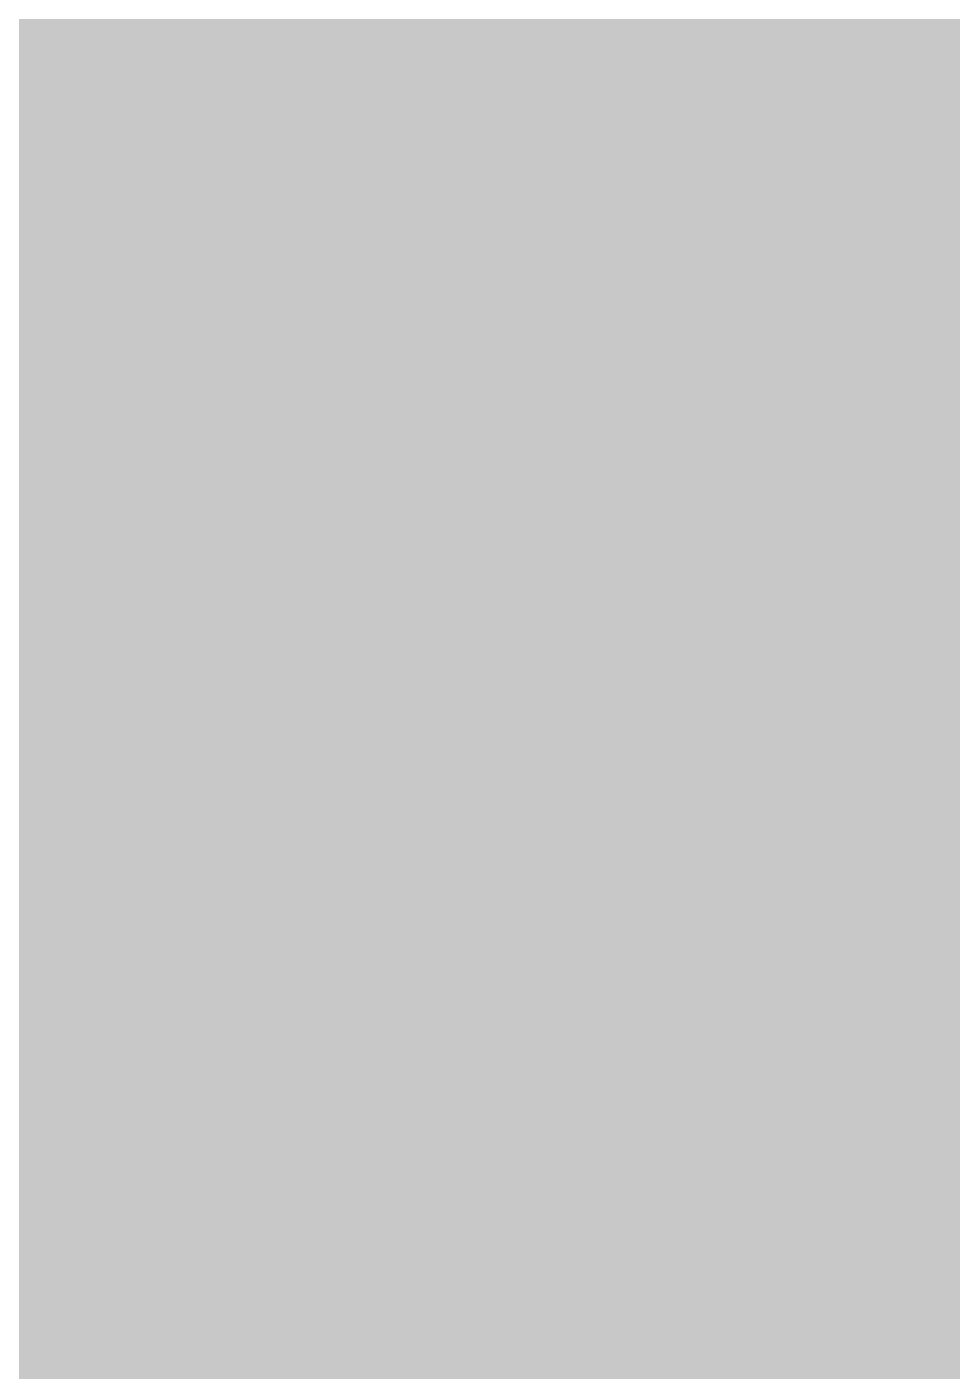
# Model space of a CAD drawing. Header units: millimetres. Extents: x -0.19 to 3.91, y -0.06 to 2.26.
# Drawn here: x 2.1802 to 2.2633, y 1.1543 to 1.275 of the extents above; entities that cross this region are included whole.
import ezdxf

# ---------------------------------------------------------------- set-up
doc = ezdxf.new("R2010")
doc.units = ezdxf.units.MM
for name, color, linetype, lineweight in [('PCB_KUR_GBL', 10, 'CONTINUOUS', 0), ('PCB_KUR_GTL', 30, 'CONTINUOUS', 0), ('PCB_KUR_GTO', 163, 'CONTINUOUS', 0)]:
    doc.layers.add(name, color=color, linetype=linetype, lineweight=lineweight)

msp = doc.modelspace()

# ---------------------------------------------------------------- linework, layer by layer
at = {"layer": 'PCB_KUR_GBL'}
for points in [[(0.0984, 1.1995), (0.0984, 1.4052), (2.2638, 1.1995), (2.2638, 1.4052)], [(1.888, 1.1987), (1.884, 1.1995), (2.2638, 1.1987), (2.2638, 1.1995)], [(1.8915, 1.1965), (1.888, 1.1987), (2.2638, 1.1965), (2.2638, 1.1987)], [(1.9202, 1.1677), (1.8915, 1.1965), (2.2638, 1.1677), (2.2638, 1.1965)], [(1.9225, 1.1643), (1.9202, 1.1677), (2.2638, 1.1643), (2.2638, 1.1677)], [(1.9233, 1.1602), (1.9225, 1.1643), (2.2638, 1.1602), (2.2638, 1.1643)], [(1.9233, 0.8483), (1.9233, 1.1602), (2.2638, 0.8483), (2.2638, 1.1602)]]:
    msp.add_solid(points, dxfattribs=at)
at = {"layer": 'PCB_KUR_GTL'}
msp.add_solid([(1.2765, 1.1517), (1.2765, 1.3848), (2.326, 1.1517), (2.326, 1.3848)], dxfattribs=at)
at = {"layer": 'PCB_KUR_GTO'}
for points in [[(2.1757, 1.2718), (2.1768, 1.2721), (2.19322, 1.2718), (2.19343, 1.2721)], [(2.1768, 1.2721), (2.1781, 1.2723), (2.19343, 1.2721), (2.19358, 1.2723)], [(2.1781, 1.2723), (2.1807, 1.2725), (2.19358, 1.2723), (2.19372, 1.2725)], [(2.1818, 1.2725), (2.1827, 1.2727), (2.19372, 1.2725), (2.19386, 1.2727)], [(2.1835, 1.2727), (2.194, 1.2729), (2.19386, 1.2727), (2.194, 1.2729)], [(2.1717, 1.2705), (2.1739, 1.2712), (2.1923, 1.2705), (2.1928, 1.2712)], [(2.1739, 1.2712), (2.1752, 1.2716), (2.1928, 1.2712), (2.19308, 1.2716)], [(2.1752, 1.2716), (2.1757, 1.2718), (2.19308, 1.2716), (2.19322, 1.2718)], [(2.1689, 1.2692), (2.1717, 1.2705), (2.19138, 1.2692), (2.1923, 1.2705)], [(2.1665, 1.2677), (2.1678, 1.2686), (2.19032, 1.2677), (2.19096, 1.2686)], [(2.1678, 1.2686), (2.1687, 1.269), (2.19096, 1.2686), (2.19124, 1.269)], [(2.1687, 1.269), (2.1689, 1.2692), (2.19124, 1.269), (2.19138, 1.2692)], [(2.20555, 1.2681), (2.2063, 1.2683), (2.2185, 1.2681), (2.21738, 1.2683)], [(2.2063, 1.2683), (2.2074, 1.2686), (2.21738, 1.2683), (2.2157, 1.2686)], [(2.2078, 1.2686), (2.2098, 1.2688), (2.2157, 1.2686), (2.2126, 1.2688)], [(2.1645, 1.2666), (2.1665, 1.2677), (2.18954, 1.2666), (2.19032, 1.2677)], [(2.2013, 1.267), (2.2021, 1.2673), (2.22426, 1.267), (2.2233, 1.2673)], [(2.2021, 1.2673), (2.2028, 1.2675), (2.2233, 1.2673), (2.22245, 1.2675)], [(2.203, 1.2675), (2.2039, 1.2677), (2.22245, 1.2675), (2.2216, 1.2677)], [(2.2039, 1.2677), (2.2048, 1.2679), (2.2214, 1.2677), (2.2207, 1.2679)], [(2.2039, 1.2677), (2.2039, 1.2677), (2.2216, 1.2677), (2.2214, 1.2677)], [(2.2048, 1.2679), (2.20555, 1.2681), (2.2207, 1.2679), (2.2198, 1.2681)], [(2.20555, 1.2681), (2.20555, 1.2681), (2.2198, 1.2681), (2.2185, 1.2681)], [(2.163, 1.2655), (2.1641, 1.2664), (2.18876, 1.2655), (2.1894, 1.2664)], [(2.1641, 1.2664), (2.1645, 1.2666), (2.1894, 1.2664), (2.18954, 1.2666)], [(2.19719, 1.2657), (2.19767, 1.2659), (2.2284, 1.2657), (2.2279, 1.2659)], [(2.19767, 1.2659), (2.1984, 1.2662), (2.2279, 1.2659), (2.2273, 1.2662)], [(2.1984, 1.2662), (2.1999, 1.2666), (2.2273, 1.2662), (2.2262, 1.2666)], [(2.1999, 1.2666), (2.2006, 1.2668), (2.2262, 1.2666), (2.2249, 1.2668)], [(2.2006, 1.2668), (2.2013, 1.267), (2.2249, 1.2668), (2.22426, 1.267)], [(2.1617, 1.2644), (2.163, 1.2655), (2.18798, 1.2644), (2.18876, 1.2655)], [(2.1923, 1.264), (2.1967, 1.2655), (2.22903, 1.264), (2.2288, 1.2655)], [(2.1967, 1.2655), (2.19719, 1.2657), (2.2288, 1.2655), (2.2284, 1.2657)], [(2.1606, 1.2633), (2.1613, 1.264), (2.187, 1.2633), (2.1877, 1.264)], [(2.1613, 1.264), (2.1617, 1.2644), (2.1877, 1.264), (2.18798, 1.2644)], [(2.1903, 1.2631), (2.1914, 1.2635), (2.22917, 1.2631), (2.22911, 1.2635)], [(2.1914, 1.2635), (2.1921, 1.2638), (2.22911, 1.2635), (2.22906, 1.2638)], [(2.1921, 1.2638), (2.1923, 1.264), (2.22906, 1.2638), (2.22903, 1.264)], [(2.22921, 1.26291), (2.2297, 1.2635), (2.23292, 1.26291), (2.2327, 1.2635)], [(2.2297, 1.2635), (2.2301, 1.264), (2.2327, 1.2635), (2.23213, 1.264)], [(2.2301, 1.264), (2.231, 1.2642), (2.23213, 1.264), (2.2319, 1.2642)], [(2.231, 1.2642), (2.231, 1.2642), (2.2319, 1.2642), (2.23173, 1.2642)], [(2.231, 1.2642), (2.2317, 1.2642), (2.23173, 1.2642), (2.2317, 1.2642)], [(2.1595, 1.2622), (2.1601, 1.2629), (2.1859, 1.2622), (2.1866, 1.2629)], [(2.1601, 1.2629), (2.1604, 1.2631), (2.1866, 1.2629), (2.1868, 1.2631)], [(2.1604, 1.2631), (2.1606, 1.2633), (2.1868, 1.2631), (2.187, 1.2633)], [(2.18867, 1.262), (2.1894, 1.2624), (2.2332, 1.262), (2.23309, 1.2624)], [(2.1894, 1.2624), (2.18979, 1.2627), (2.23309, 1.2624), (2.233, 1.2627)], [(2.18979, 1.2627), (2.19005, 1.26291), (2.233, 1.2627), (2.23292, 1.26291)], [(2.19005, 1.26291), (2.1903, 1.2631), (2.2292, 1.26291), (2.22917, 1.2631)], [(2.1577, 1.2603), (2.15842, 1.2611), (2.18407, 1.2603), (2.1848, 1.2611)], [(2.15842, 1.2611), (2.1586, 1.2613), (2.1848, 1.2611), (2.1853, 1.2613)], [(2.1586, 1.2613), (2.1595, 1.2622), (2.1853, 1.2613), (2.1859, 1.2622)], [(2.1873, 1.2609), (2.18752, 1.2611), (2.23295, 1.2609), (2.2332, 1.2611)], [(2.18752, 1.2611), (2.1883, 1.2618), (2.2332, 1.2611), (2.2332, 1.2618)], [(2.1883, 1.2618), (2.18867, 1.262), (2.2332, 1.2618), (2.2332, 1.262)], [(2.1568, 1.2594), (2.1574, 1.26), (2.1833, 1.2594), (2.1838, 1.26)], [(2.1574, 1.26), (2.1577, 1.2603), (2.1838, 1.26), (2.18407, 1.2603)], [(2.18655, 1.2598), (2.1866, 1.26), (2.2321, 1.2598), (2.23223, 1.26)], [(2.1866, 1.26), (2.18714, 1.2607), (2.23223, 1.26), (2.2327, 1.2607)], [(2.18714, 1.2607), (2.1873, 1.2609), (2.2327, 1.2607), (2.23295, 1.2609)], [(2.1555, 1.2578), (2.15636, 1.2589), (2.182, 1.2578), (2.1829, 1.2589)], [(2.15636, 1.2589), (2.1566, 1.2592), (2.1829, 1.2589), (2.18314, 1.2592)], [(2.1566, 1.2592), (2.1568, 1.2594), (2.18314, 1.2592), (2.1833, 1.2594)], [(2.1864, 1.2592), (2.18645, 1.2594), (2.231, 1.2592), (2.2312, 1.2594)], [(2.1864, 1.2587), (2.1864, 1.2592), (2.22998, 1.2587), (2.2308, 1.2592)], [(2.1866, 1.2583), (2.1864, 1.2587), (2.22933, 1.2583), (2.22998, 1.2587)], [(2.18645, 1.2594), (2.18655, 1.2598), (2.2312, 1.2594), (2.2321, 1.2598)], [(2.154, 1.2559), (2.15549, 1.2578), (2.18427, 1.2559), (2.182, 1.2578)], [(2.18676, 1.2581), (2.1866, 1.2583), (2.229, 1.2581), (2.22933, 1.2583)], [(2.187, 1.2578), (2.18676, 1.2581), (2.2285, 1.2578), (2.229, 1.2581)], [(2.18753, 1.2572), (2.187, 1.2578), (2.2275, 1.2572), (2.2285, 1.2578)], [(2.1877, 1.257), (2.18753, 1.2572), (2.22713, 1.257), (2.2275, 1.2572)], [(2.1882, 1.2565), (2.1877, 1.257), (2.2262, 1.2565), (2.22713, 1.257)], [(2.1884, 1.2563), (2.1882, 1.2565), (2.226, 1.2563), (2.2262, 1.2565)], [(2.1886, 1.2561), (2.1884, 1.2563), (2.22532, 1.2561), (2.2257, 1.2563)], [(2.231, 1.2561), (2.2325, 1.2563), (2.2424, 1.2561), (2.2393, 1.2563)], [(2.2338, 1.2563), (2.2352, 1.2565), (2.2393, 1.2563), (2.2362, 1.2565)], [(2.1529, 1.2541), (2.1536, 1.255), (2.1862, 1.2541), (2.1853, 1.255)], [(2.1536, 1.255), (2.15366, 1.2552), (2.1853, 1.255), (2.1851, 1.2552)], [(2.15366, 1.2552), (2.1538, 1.2557), (2.1851, 1.2552), (2.1845, 1.2557)], [(2.1538, 1.2557), (2.154, 1.2559), (2.1845, 1.2557), (2.18427, 1.2559)], [(2.18919, 1.2554), (2.1886, 1.2561), (2.224, 1.2554), (2.22532, 1.2561)], [(2.1897, 1.2548), (2.18919, 1.2554), (2.2227, 1.2548), (2.224, 1.2554)], [(2.2277, 1.2546), (2.22817, 1.255), (2.2498, 1.2546), (2.2478, 1.255)], [(2.22817, 1.255), (2.2284, 1.2552), (2.2478, 1.255), (2.24706, 1.2552)], [(2.2284, 1.2552), (2.2297, 1.2557), (2.24706, 1.2552), (2.2452, 1.2557)], [(2.2297, 1.2557), (2.231, 1.2561), (2.2452, 1.2557), (2.2424, 1.2561)], [(2.15268, 1.2537), (2.1529, 1.2541), (2.1866, 1.2537), (2.1862, 1.2541)], [(2.19035, 1.2543), (2.1897, 1.2548), (2.2218, 1.2543), (2.2227, 1.2548)], [(2.19062, 1.2541), (2.19035, 1.2543), (2.2216, 1.2541), (2.2218, 1.2543)], [(2.19113, 1.25371), (2.19062, 1.2541), (2.22081, 1.25371), (2.2216, 1.2541)], [(2.2275, 1.2541), (2.2277, 1.2546), (2.2516, 1.2541), (2.2498, 1.2546)], [(2.2275, 1.2539), (2.2275, 1.2541), (2.2524, 1.2539), (2.2516, 1.2541)], [(2.2275, 1.2537), (2.2275, 1.2539), (2.2529, 1.2537), (2.2524, 1.2539)], [(2.152, 1.2524), (2.1523, 1.253), (2.1879, 1.2524), (2.1873, 1.253)], [(2.1523, 1.253), (2.15268, 1.2537), (2.1873, 1.253), (2.1866, 1.2537)], [(2.19113, 1.2537), (2.19113, 1.25371), (2.22081, 1.2537), (2.22081, 1.25371)], [(2.19114, 1.2537), (2.19113, 1.2537), (2.22082, 1.2537), (2.22081, 1.2537)], [(2.1914, 1.2535), (2.19114, 1.2537), (2.22115, 1.2535), (2.2209, 1.2537)], [(2.19114, 1.2537), (2.19114, 1.2537), (2.2209, 1.2537), (2.22082, 1.2537)], [(2.1916, 1.2533), (2.1914, 1.2535), (2.2214, 1.2533), (2.22115, 1.2535)], [(2.19202, 1.253), (2.1916, 1.2533), (2.2216, 1.253), (2.2214, 1.2533)], [(2.1923, 1.2528), (2.19202, 1.253), (2.22177, 1.2528), (2.2216, 1.253)], [(2.1932, 1.2522), (2.1923, 1.2528), (2.22229, 1.2522), (2.22177, 1.2528)], [(2.2275, 1.2526), (2.2275, 1.2537), (2.2557, 1.2526), (2.2529, 1.2537)], [(2.2275, 1.2517), (2.2275, 1.2526), (2.2575, 1.2517), (2.2557, 1.2526)], [(2.15145, 1.2513), (2.15155, 1.2515), (2.189, 1.2513), (2.1888, 1.2515)], [(2.15155, 1.2515), (2.152, 1.2524), (2.1888, 1.2515), (2.1879, 1.2524)], [(2.19421, 1.2515), (2.1932, 1.2522), (2.2229, 1.2515), (2.22229, 1.2522)], [(2.1945, 1.2513), (2.19421, 1.2515), (2.22307, 1.2513), (2.2229, 1.2515)], [(2.22762, 1.2513), (2.2275, 1.2517), (2.2583, 1.2513), (2.2575, 1.2517)], [(2.1507, 1.2498), (2.1509, 1.2502), (2.1905, 1.2498), (2.1901, 1.2502)], [(2.1509, 1.2502), (2.1512, 1.2508), (2.1901, 1.2502), (2.1895, 1.2508)], [(2.1512, 1.2508), (2.15145, 1.2513), (2.1895, 1.2508), (2.189, 1.2513)], [(2.19615, 1.25), (2.1945, 1.2513), (2.2242, 1.25), (2.22307, 1.2513)], [(2.2279, 1.2504), (2.22762, 1.2513), (2.25969, 1.2504), (2.2583, 1.2513)], [(2.22809, 1.25), (2.2279, 1.2504), (2.2603, 1.25), (2.25969, 1.2504)], [(2.1505, 1.2489), (2.15054, 1.2491), (2.19105, 1.2489), (2.191, 1.2491)], [(2.15054, 1.2491), (2.15063, 1.2495), (2.191, 1.2491), (2.1908, 1.2495)], [(2.15063, 1.2495), (2.1507, 1.2498), (2.1908, 1.2495), (2.1905, 1.2498)], [(2.1973, 1.2491), (2.19615, 1.25), (2.2251, 1.2491), (2.2242, 1.25)], [(2.19763, 1.2489), (2.1973, 1.2491), (2.2253, 1.2489), (2.2251, 1.2491)], [(2.2286, 1.2489), (2.22809, 1.25), (2.262, 1.2489), (2.2603, 1.25)], [(2.1505, 1.2484), (2.1505, 1.2489), (2.19116, 1.2484), (2.19105, 1.2489)], [(2.151, 1.2478), (2.1505, 1.2484), (2.1913, 1.2478), (2.19116, 1.2484)], [(2.1514, 1.2473), (2.151, 1.2478), (2.19142, 1.2473), (2.1913, 1.2478)], [(2.19796, 1.2487), (2.19763, 1.2489), (2.2255, 1.2487), (2.2253, 1.2489)], [(2.19845, 1.2484), (2.19796, 1.2487), (2.2257, 1.2484), (2.2255, 1.2487)], [(2.2006, 1.2471), (2.19845, 1.2484), (2.2266, 1.2471), (2.2257, 1.2484)], [(2.2291, 1.2478), (2.2286, 1.2489), (2.2636, 1.2478), (2.262, 1.2489)], [(2.2295, 1.2469), (2.2291, 1.2478), (2.2645, 1.2469), (2.2636, 1.2478)], [(2.152, 1.24651), (2.1514, 1.2473), (2.1916, 1.24651), (2.19142, 1.2473)], [(2.1916, 1.2465), (2.19195, 1.2467), (2.1945, 1.2465), (2.1943, 1.2467)], [(2.19195, 1.2467), (2.1923, 1.2469), (2.1943, 1.2467), (2.19405, 1.2469)], [(2.1923, 1.2469), (2.1927, 1.2471), (2.19405, 1.2469), (2.1938, 1.2471)], [(2.1927, 1.2471), (2.1927, 1.2471), (2.1938, 1.2471), (2.1927, 1.2471)], [(2.2008, 1.2469), (2.2006, 1.2471), (2.22674, 1.2469), (2.2266, 1.2471)], [(2.2017, 1.2463), (2.2008, 1.2469), (2.22716, 1.2463), (2.22674, 1.2469)], [(2.2297, 1.2467), (2.2295, 1.2469), (2.2648, 1.2467), (2.2645, 1.2469)], [(2.22979, 1.2465), (2.2297, 1.2467), (2.2651, 1.2465), (2.2648, 1.2467)], [(2.152, 1.2465), (2.152, 1.24651), (2.1916, 1.2465), (2.1916, 1.24651)], [(2.1531, 1.2458), (2.152, 1.2465), (2.19472, 1.2458), (2.1945, 1.2465)], [(2.1547, 1.2452), (2.1531, 1.2458), (2.1949, 1.2452), (2.19472, 1.2458)], [(2.2032, 1.2456), (2.2017, 1.2463), (2.22765, 1.2456), (2.22716, 1.2463)], [(2.205, 1.2445), (2.2032, 1.2456), (2.22841, 1.2445), (2.22765, 1.2456)], [(2.22988, 1.2463), (2.22979, 1.2465), (2.2653, 1.2463), (2.2651, 1.2465)], [(2.2301, 1.2458), (2.22988, 1.2463), (2.26542, 1.2458), (2.2653, 1.2463)], [(2.2308, 1.2447), (2.2301, 1.2458), (2.26569, 1.2447), (2.26542, 1.2458)], [(2.1569, 1.2445), (2.1547, 1.2452), (2.1949, 1.2445), (2.1949, 1.2452)], [(2.1579, 1.2443), (2.1571, 1.2445), (2.1949, 1.2443), (2.1949, 1.2445)], [(2.1595, 1.2439), (2.1579, 1.2443), (2.1949, 1.2439), (2.1949, 1.2443)], [(2.2072, 1.2434), (2.205, 1.2445), (2.22918, 1.2434), (2.22841, 1.2445)], [(2.2317, 1.2434), (2.2308, 1.2447), (2.266, 1.2434), (2.26569, 1.2447)], [(2.1612, 1.2436), (2.1595, 1.2439), (2.1949, 1.2436), (2.1949, 1.2439)], [(2.1634, 1.2432), (2.1612, 1.2436), (2.1949, 1.2432), (2.1949, 1.2436)], [(2.1647, 1.243), (2.1634, 1.2432), (2.1949, 1.243), (2.1949, 1.2432)], [(2.166, 1.2428), (2.1647, 1.243), (2.19482, 1.2428), (2.1949, 1.243)], [(2.2096, 1.2421), (2.2072, 1.2434), (2.23008, 1.2421), (2.22918, 1.2434)], [(2.23199, 1.243), (2.2317, 1.2434), (2.2697, 1.243), (2.2688, 1.2434)], [(2.23214, 1.2428), (2.23199, 1.243), (2.2699, 1.2428), (2.2697, 1.243)], [(2.16733, 1.2425), (2.166, 1.2428), (2.1947, 1.2425), (2.19482, 1.2428)], [(2.1691, 1.2421), (2.16733, 1.2425), (2.1938, 1.2421), (2.1947, 1.2425)], [(2.1722, 1.2417), (2.1691, 1.2421), (2.1925, 1.2417), (2.1938, 1.2421)], [(2.2148, 1.2399), (2.2096, 1.2421), (2.23161, 1.2399), (2.23008, 1.2421)], [(2.23294, 1.2417), (2.23214, 1.2428), (2.2708, 1.2417), (2.2699, 1.2428)], [(2.1733, 1.2414), (2.1724, 1.2417), (2.1913, 1.2414), (2.1925, 1.2417)], [(2.1746, 1.2412), (2.1733, 1.2414), (2.1905, 1.2412), (2.1913, 1.2414)], [(2.1783, 1.241), (2.1763, 1.2412), (2.1897, 1.241), (2.1905, 1.2412)], [(2.1805, 1.2408), (2.1783, 1.241), (2.1868, 1.2408), (2.1881, 1.241)], [(2.1783, 1.241), (2.1783, 1.241), (2.1881, 1.241), (2.1897, 1.241)], [(2.23359, 1.2408), (2.23294, 1.2417), (2.2712, 1.2408), (2.2708, 1.2417)], [(2.2341, 1.2401), (2.23359, 1.2408), (2.2715, 1.2401), (2.2712, 1.2408)], [(2.2152, 1.2397), (2.2148, 1.2399), (2.23175, 1.2397), (2.23161, 1.2399)], [(2.2161, 1.2395), (2.2152, 1.2397), (2.23189, 1.2395), (2.23175, 1.2397)], [(2.2174, 1.239), (2.2161, 1.2395), (2.23224, 1.239), (2.23189, 1.2395)], [(2.23425, 1.2399), (2.2341, 1.2401), (2.2715, 1.2399), (2.2715, 1.2401)], [(2.23492, 1.239), (2.23425, 1.2399), (2.2712, 1.239), (2.2715, 1.2399)], [(2.2192, 1.2386), (2.2174, 1.239), (2.23251, 1.2386), (2.23224, 1.239)], [(2.2212, 1.2379), (2.2192, 1.2386), (2.233, 1.2379), (2.23251, 1.2386)], [(2.23536, 1.2384), (2.23492, 1.239), (2.271, 1.2384), (2.2712, 1.239)], [(2.23573, 1.2379), (2.23536, 1.2384), (2.2705, 1.2379), (2.271, 1.2384)], [(2.2231, 1.2375), (2.2212, 1.2379), (2.2292, 1.2375), (2.233, 1.2379)], [(2.2253, 1.2373), (2.2231, 1.2375), (2.2273, 1.2373), (2.2292, 1.2375)], [(2.23574, 1.23789), (2.23574, 1.2379), (2.25481, 1.23789), (2.25481, 1.2379)], [(2.23588, 1.2377), (2.23574, 1.23789), (2.2551, 1.2377), (2.25481, 1.23789)], [(2.23648, 1.2369), (2.23588, 1.2377), (2.2555, 1.2369), (2.2551, 1.2377)], [(2.2367, 1.2366), (2.23648, 1.2369), (2.25576, 1.2366), (2.2555, 1.2369)], [(2.2557, 1.2377), (2.2553, 1.2379), (2.2703, 1.2377), (2.2705, 1.2379)], [(2.2579, 1.2375), (2.2566, 1.2377), (2.2701, 1.2375), (2.2703, 1.2377)], [(2.2618, 1.2373), (2.2596, 1.2375), (2.269, 1.2373), (2.2701, 1.2375)], [(2.2369, 1.2364), (2.2367, 1.2366), (2.25593, 1.2364), (2.25576, 1.2366)], [(2.23703, 1.2362), (2.2369, 1.2364), (2.2561, 1.2362), (2.25593, 1.2364)], [(2.23717, 1.236), (2.23703, 1.2362), (2.2564, 1.236), (2.2561, 1.2362)], [(2.2373, 1.2358), (2.23717, 1.236), (2.25651, 1.2358), (2.2564, 1.236)], [(2.238, 1.2351), (2.2373, 1.2358), (2.25689, 1.2351), (2.25651, 1.2358)], [(2.2391, 1.234), (2.238, 1.2351), (2.25748, 1.234), (2.25689, 1.2351)], [(2.23947, 1.2336), (2.2391, 1.234), (2.2577, 1.2336), (2.25748, 1.234)], [(2.2413, 1.2316), (2.23947, 1.2336), (2.2588, 1.2316), (2.2577, 1.2336)], [(2.24314, 1.2299), (2.2413, 1.2316), (2.2596, 1.2299), (2.2588, 1.2316)], [(2.2439, 1.2292), (2.24314, 1.2299), (2.25995, 1.2292), (2.2596, 1.2299)], [(2.2441, 1.229), (2.2439, 1.2292), (2.26005, 1.229), (2.25995, 1.2292)], [(2.2448, 1.2285), (2.2441, 1.229), (2.2603, 1.2285), (2.26005, 1.229)], [(2.2456, 1.2279), (2.2448, 1.2285), (2.26052, 1.2279), (2.2603, 1.2285)], [(2.24621, 1.2274), (2.2456, 1.2279), (2.2607, 1.2274), (2.26052, 1.2279)], [(2.2467, 1.227), (2.24621, 1.2274), (2.26095, 1.227), (2.2607, 1.2274)], [(2.24728, 1.2266), (2.2467, 1.227), (2.2612, 1.2266), (2.26095, 1.227)], [(2.24801, 1.2261), (2.24728, 1.2266), (2.2614, 1.2261), (2.2612, 1.2266)], [(2.2483, 1.2259), (2.24801, 1.2261), (2.2614, 1.2259), (2.2614, 1.2261)], [(2.1818, 1.2248), (2.1818, 1.225), (2.1881, 1.2248), (2.1864, 1.225)], [(2.1999, 1.2248), (2.20408, 1.225), (2.22723, 1.2248), (2.2271, 1.225)], [(2.20408, 1.225), (2.2041, 1.225), (2.2271, 1.225), (2.2115, 1.225)], [(2.25, 1.2248), (2.2483, 1.2259), (2.26174, 1.2248), (2.2614, 1.2259)], [(2.18177, 1.2237), (2.18178, 1.2242), (2.1899, 1.2237), (2.1892, 1.2242)], [(2.18177, 1.2235), (2.18177, 1.2237), (2.1901, 1.2235), (2.1899, 1.2237)], [(2.18178, 1.2242), (2.1818, 1.2248), (2.1892, 1.2242), (2.1881, 1.2248)], [(2.1953, 1.2235), (2.1962, 1.2239), (2.22805, 1.2235), (2.22779, 1.2239)], [(2.1962, 1.2239), (2.1973, 1.2244), (2.22779, 1.2239), (2.22748, 1.2244)], [(2.1973, 1.2244), (2.1982, 1.2246), (2.22748, 1.2244), (2.22735, 1.2246)], [(2.1982, 1.2246), (2.1991, 1.2248), (2.22735, 1.2246), (2.22723, 1.2248)], [(2.25036, 1.2246), (2.25, 1.2248), (2.2618, 1.2246), (2.26174, 1.2248)], [(2.252, 1.2237), (2.25036, 1.2246), (2.262, 1.2237), (2.2618, 1.2246)], [(2.254, 1.2226), (2.252, 1.2237), (2.262, 1.2226), (2.262, 1.2237)], [(2.18173, 1.2218), (2.18175, 1.2226), (2.1908, 1.2218), (2.1903, 1.2226)], [(2.18175, 1.2226), (2.18177, 1.2235), (2.1903, 1.2226), (2.1901, 1.2235)], [(2.1945, 1.222), (2.1947, 1.2229), (2.22899, 1.222), (2.22843, 1.2229)], [(2.1947, 1.2229), (2.1953, 1.2235), (2.22843, 1.2229), (2.22805, 1.2235)], [(2.2542, 1.2224), (2.254, 1.2226), (2.262, 1.2224), (2.262, 1.2226)], [(2.18167, 1.2194), (2.18173, 1.2218), (2.1912, 1.2194), (2.1908, 1.2218)], [(2.1945, 1.2213), (2.1945, 1.222), (2.22943, 1.2213), (2.22899, 1.222)], [(2.1947, 1.2207), (2.1945, 1.2213), (2.22981, 1.2207), (2.22943, 1.2213)], [(2.2548, 1.2222), (2.2542, 1.2224), (2.262, 1.2222), (2.262, 1.2224)], [(2.2559, 1.2218), (2.2548, 1.2222), (2.26182, 1.2218), (2.262, 1.2222)], [(2.257, 1.2213), (2.2559, 1.2218), (2.2616, 1.2213), (2.26182, 1.2218)], [(2.2583, 1.2211), (2.257, 1.2213), (2.2614, 1.2211), (2.2616, 1.2213)], [(2.1951, 1.22), (2.1947, 1.2207), (2.23025, 1.22), (2.22981, 1.2207)], [(2.1953, 1.2198), (2.1951, 1.22), (2.23038, 1.2198), (2.23025, 1.22)], [(2.2596, 1.2209), (2.2583, 1.2211), (2.2607, 1.2209), (2.2614, 1.2211)], [(2.18165, 1.2183), (2.18167, 1.2194), (2.1914, 1.2183), (2.1912, 1.2194)], [(2.1956, 1.2191), (2.1953, 1.2198), (2.23082, 1.2191), (2.23038, 1.2198)], [(2.19605, 1.2185), (2.1956, 1.2191), (2.2312, 1.2185), (2.23082, 1.2191)], [(2.18163, 1.2174), (2.18165, 1.2183), (2.1916, 1.2174), (2.1914, 1.2183)], [(2.1962, 1.2183), (2.19605, 1.2185), (2.2319, 1.2183), (2.2312, 1.2185)], [(2.19674, 1.2176), (2.1962, 1.2183), (2.2323, 1.2176), (2.2319, 1.2183)], [(2.1969, 1.2174), (2.19674, 1.2176), (2.23243, 1.2174), (2.2323, 1.2176)], [(2.18148, 1.211), (2.18161, 1.2165), (2.1925, 1.211), (2.1916, 1.2165)], [(2.18161, 1.2165), (2.18163, 1.2174), (2.1916, 1.2165), (2.1916, 1.2174)], [(2.19716, 1.217), (2.1969, 1.2174), (2.2327, 1.217), (2.23243, 1.2174)], [(2.19735, 1.2167), (2.19716, 1.217), (2.233, 1.2167), (2.2327, 1.217)], [(2.1982, 1.2154), (2.19735, 1.2167), (2.2336, 1.2154), (2.233, 1.2167)], [(2.19878, 1.2145), (2.1982, 1.2154), (2.2338, 1.2145), (2.2336, 1.2154)], [(2.19917, 1.2139), (2.19878, 1.2145), (2.2341, 1.2139), (2.2338, 1.2145)], [(2.1993, 1.2137), (2.19917, 1.2139), (2.2341, 1.2137), (2.2341, 1.2139)], [(2.20998, 1.2136), (2.1993, 1.2137), (2.2341, 1.2136), (2.2341, 1.2137)], [(2.20752, 1.2126), (2.2085, 1.213), (2.2336, 1.2126), (2.2341, 1.213)], [(2.2085, 1.213), (2.20998, 1.21359), (2.2341, 1.213), (2.2341, 1.21359)], [(2.20998, 1.21359), (2.20998, 1.2136), (2.2341, 1.21359), (2.2341, 1.2136)], [(2.20516, 1.2115), (2.2054, 1.2117), (2.2327, 1.2115), (2.23286, 1.2117)], [(2.2054, 1.2117), (2.2056, 1.2119), (2.23286, 1.2117), (2.23303, 1.2119)], [(2.2058, 1.2119), (2.20752, 1.2126), (2.23303, 1.2119), (2.2336, 1.2126)], [(2.18143, 1.2086), (2.18148, 1.211), (2.1932, 1.2086), (2.1925, 1.211)], [(2.2035, 1.21), (2.2043, 1.2108), (2.2297, 1.21), (2.2314, 1.2108)], [(2.2043, 1.2108), (2.20454, 1.211), (2.2317, 1.2108), (2.2319, 1.211)], [(2.20454, 1.211), (2.20516, 1.2115), (2.2319, 1.211), (2.2327, 1.2115)], [(2.2028, 1.2089), (2.20293, 1.2093), (2.2268, 1.2089), (2.2279, 1.2093)], [(2.20293, 1.2093), (2.203, 1.2095), (2.2279, 1.2093), (2.22841, 1.2095)], [(2.203, 1.2095), (2.2035, 1.21), (2.22841, 1.2095), (2.2297, 1.21)], [(2.18138, 1.2065), (2.18143, 1.2086), (2.1936, 1.2065), (2.1932, 1.2086)], [(2.2026, 1.2082), (2.20271, 1.2086), (2.2252, 1.2082), (2.2264, 1.2086)], [(2.2026, 1.2078), (2.2026, 1.2082), (2.224, 1.2078), (2.2252, 1.2082)], [(2.20271, 1.2086), (2.2028, 1.2089), (2.2266, 1.2086), (2.2268, 1.2089)], [(2.20271, 1.2086), (2.20271, 1.2086), (2.2264, 1.2086), (2.2266, 1.2086)], [(2.2026, 1.2075), (2.2026, 1.2078), (2.2231, 1.2075), (2.224, 1.2078)], [(2.20274, 1.2072), (2.2026, 1.2075), (2.22221, 1.2072), (2.2231, 1.2075)], [(2.20278, 1.2071), (2.20274, 1.2072), (2.2225, 1.2071), (2.22221, 1.2072)], [(2.2032, 1.2062), (2.20278, 1.2071), (2.2253, 1.2062), (2.2225, 1.2071)], [(2.18133, 1.2045), (2.18138, 1.2065), (2.194, 1.2045), (2.1936, 1.2065)], [(2.20337, 1.206), (2.2032, 1.2062), (2.2264, 1.206), (2.2253, 1.2062)], [(2.2037, 1.2056), (2.20337, 1.206), (2.2273, 1.2056), (2.2264, 1.206)], [(2.20383, 1.2054), (2.2037, 1.2056), (2.2279, 1.2054), (2.2273, 1.2056)], [(2.1813, 1.203), (2.18133, 1.2045), (2.1945, 1.203), (2.194, 1.2045)], [(2.2043, 1.2047), (2.20383, 1.2054), (2.23069, 1.2047), (2.2282, 1.2054)], [(2.20383, 1.2054), (2.20383, 1.2054), (2.2282, 1.2054), (2.2279, 1.2054)], [(2.2045, 1.2045), (2.2043, 1.2047), (2.2314, 1.2045), (2.23069, 1.2047)], [(2.2052, 1.2038), (2.2045, 1.2045), (2.2338, 1.2038), (2.2314, 1.2045)], [(2.20557, 1.2036), (2.2052, 1.2038), (2.2349, 1.2036), (2.2338, 1.2038)], [(2.20593, 1.2034), (2.20557, 1.2036), (2.2356, 1.2034), (2.2349, 1.2036)], [(2.2063, 1.2032), (2.20593, 1.2034), (2.236, 1.2032), (2.2356, 1.2034)], [(2.2069, 1.2027), (2.2065, 1.2032), (2.2373, 1.2027), (2.2362, 1.2032)], [(2.2065, 1.2032), (2.2065, 1.2032), (2.2362, 1.2032), (2.236, 1.2032)], [(2.18127, 1.2016), (2.18128, 1.2021), (2.1947, 1.2016), (2.1947, 1.2021)], [(2.18128, 1.2021), (2.1813, 1.203), (2.1947, 1.2021), (2.1945, 1.203)], [(2.2078, 1.2025), (2.2069, 1.2027), (2.2384, 1.2025), (2.2373, 1.2027)], [(2.20853, 1.2021), (2.2078, 1.2025), (2.2391, 1.2021), (2.2384, 1.2025)], [(2.2089, 1.2019), (2.20853, 1.2021), (2.2395, 1.2019), (2.2391, 1.2021)], [(2.20967, 1.2016), (2.2089, 1.2019), (2.24, 1.2016), (2.2395, 1.2019)], [(2.18118, 1.1979), (2.18127, 1.2016), (2.1958, 1.1979), (2.1947, 1.2016)], [(2.21019, 1.2014), (2.20967, 1.2016), (2.2402, 1.2014), (2.24, 1.2016)], [(2.2107, 1.2012), (2.21019, 1.2014), (2.2404, 1.2012), (2.2402, 1.2014)], [(2.21119, 1.201), (2.2107, 1.2012), (2.2406, 1.201), (2.2404, 1.2012)], [(2.2124, 1.2005), (2.21119, 1.201), (2.24096, 1.2005), (2.2406, 1.201)], [(2.20748, 1.199), (2.2074, 1.1997), (2.2417, 1.199), (2.2415, 1.1997)], [(2.2132, 1.2003), (2.2124, 1.2005), (2.2411, 1.2003), (2.24096, 1.2005)], [(2.2148, 1.1999), (2.2132, 1.2003), (2.2415, 1.1999), (2.2411, 1.2003)], [(2.21547, 1.19971), (2.2148, 1.1999), (2.2415, 1.19971), (2.2415, 1.1999)], [(2.21548, 1.1997), (2.21547, 1.19971), (2.2415, 1.1997), (2.2415, 1.19971)], [(2.2075, 1.1988), (2.20748, 1.199), (2.2413, 1.1988), (2.2417, 1.199)], [(2.20788, 1.1955), (2.2075, 1.1988), (2.2415, 1.1955), (2.2406, 1.1988)], [(2.2075, 1.1988), (2.2075, 1.1988), (2.2406, 1.1988), (2.24061, 1.1988)], [(2.18115, 1.1962), (2.18118, 1.1979), (2.1962, 1.1962), (2.1958, 1.1979)], [(2.18111, 1.1946), (2.18115, 1.1962), (2.1969, 1.1946), (2.1962, 1.1962)], [(2.208, 1.1944), (2.20788, 1.1955), (2.24194, 1.1944), (2.2415, 1.1955)], [(2.18108, 1.1933), (2.1811, 1.1942), (2.1973, 1.1933), (2.19702, 1.1942)], [(2.1811, 1.1942), (2.18111, 1.1946), (2.19702, 1.1942), (2.1969, 1.1946)], [(2.2083, 1.194), (2.208, 1.1944), (2.2421, 1.194), (2.24194, 1.1944)], [(2.2083, 1.1935), (2.2083, 1.194), (2.24233, 1.1935), (2.2421, 1.194)], [(2.2085, 1.1929), (2.2083, 1.1935), (2.2426, 1.1929), (2.24233, 1.1935)], [(2.18106, 1.1922), (2.18108, 1.1933), (2.1978, 1.1922), (2.1973, 1.1933)], [(2.2085, 1.1927), (2.2085, 1.1929), (2.2426, 1.1927), (2.2426, 1.1929)], [(2.2087, 1.1922), (2.2085, 1.1927), (2.2426, 1.1922), (2.2426, 1.1927)], [(2.18095, 1.1876), (2.18104, 1.1914), (2.1997, 1.1876), (2.198, 1.1914)], [(2.18104, 1.1916), (2.18106, 1.1922), (2.198, 1.1916), (2.1978, 1.1922)], [(2.18104, 1.1914), (2.18104, 1.1916), (2.198, 1.1914), (2.198, 1.1916)], [(2.20904, 1.1911), (2.2087, 1.1922), (2.2426, 1.1911), (2.2426, 1.1922)], [(2.2091, 1.1909), (2.20904, 1.1911), (2.24237, 1.1909), (2.2426, 1.1911)], [(2.2093, 1.1907), (2.2091, 1.1909), (2.24213, 1.1907), (2.24237, 1.1909)], [(2.2098, 1.1905), (2.2093, 1.1907), (2.2419, 1.1905), (2.24213, 1.1907)], [(2.2104, 1.1903), (2.2098, 1.1905), (2.2417, 1.1903), (2.2419, 1.1905)], [(2.2113, 1.1901), (2.2104, 1.1903), (2.2408, 1.1901), (2.2415, 1.1903)], [(2.2104, 1.1903), (2.2104, 1.1903), (2.2415, 1.1903), (2.2416, 1.1903)], [(2.2104, 1.1903), (2.2104, 1.1903), (2.2416, 1.1903), (2.2417, 1.1903)], [(2.21208, 1.1898), (2.2113, 1.1901), (2.2402, 1.1898), (2.2408, 1.1901)], [(2.2126, 1.1896), (2.21208, 1.1898), (2.2382, 1.1896), (2.2402, 1.1898)], [(2.2159, 1.1894), (2.2142, 1.1896), (2.2358, 1.1894), (2.2382, 1.1896)], [(2.2194, 1.1892), (2.2179, 1.1894), (2.2308, 1.1892), (2.2332, 1.1894)], [(2.18092, 1.1861), (2.18095, 1.1876), (2.2004, 1.1861), (2.1997, 1.1876)], [(2.2113, 1.1815), (2.2107, 1.1868), (2.24528, 1.1815), (2.2459, 1.1868)], [(2.18089, 1.1846), (2.18092, 1.1861), (2.2013, 1.1846), (2.2004, 1.1861)], [(2.18086, 1.1835), (2.18089, 1.1846), (2.2019, 1.1835), (2.2013, 1.1846)], [(2.18083, 1.1822), (2.18084, 1.1826), (2.2026, 1.1822), (2.2023, 1.1826)], [(2.18084, 1.1826), (2.18086, 1.1835), (2.2023, 1.1826), (2.2019, 1.1835)], [(2.18077, 1.1791), (2.18083, 1.182), (2.2045, 1.1791), (2.2028, 1.182)], [(2.18083, 1.182), (2.18083, 1.1822), (2.2028, 1.182), (2.2026, 1.1822)], [(2.2113, 1.1813), (2.2113, 1.1815), (2.24526, 1.1813), (2.24528, 1.1815)], [(2.2115, 1.1809), (2.2113, 1.1813), (2.24521, 1.1809), (2.24526, 1.1813)], [(2.2117, 1.1798), (2.2115, 1.1809), (2.24508, 1.1798), (2.24521, 1.1809)], [(2.18071, 1.1767), (2.18077, 1.1791), (2.2063, 1.1767), (2.2045, 1.1791)], [(2.2117, 1.1796), (2.2117, 1.1798), (2.24506, 1.1796), (2.24508, 1.1798)], [(2.212, 1.1791), (2.2117, 1.1796), (2.245, 1.1791), (2.24506, 1.1796)], [(2.212, 1.1782), (2.212, 1.1791), (2.2453, 1.1782), (2.245, 1.1791)], [(2.2122, 1.1778), (2.212, 1.1782), (2.24543, 1.1778), (2.2453, 1.1782)], [(2.2126, 1.1771), (2.2122, 1.1778), (2.24567, 1.1771), (2.24543, 1.1778)], [(2.18069, 1.1758), (2.18071, 1.1767), (2.2072, 1.1758), (2.2063, 1.1767)], [(2.2133, 1.1767), (2.2126, 1.1771), (2.2458, 1.1767), (2.24567, 1.1771)], [(2.2139, 1.1763), (2.2133, 1.1767), (2.24593, 1.1763), (2.2458, 1.1767)], [(2.18068, 1.1752), (2.18069, 1.1758), (2.2078, 1.1752), (2.2072, 1.1758)], [(2.2148, 1.1761), (2.2139, 1.1763), (2.246, 1.1761), (2.24593, 1.1763)], [(2.2161, 1.1758), (2.2148, 1.1761), (2.2461, 1.1758), (2.246, 1.1761)], [(2.2177, 1.1756), (2.2168, 1.1758), (2.24617, 1.1756), (2.2461, 1.1758)], [(2.2222, 1.1754), (2.2205, 1.1756), (2.24624, 1.1754), (2.24617, 1.1756)], [(2.2367, 1.1752), (2.2266, 1.1754), (2.24631, 1.1752), (2.24624, 1.1754)], [(2.18062, 1.1723), (2.18066, 1.1745), (2.2109, 1.1723), (2.2083, 1.1745)], [(2.18066, 1.1745), (2.18067, 1.1747), (2.2083, 1.1745), (2.208, 1.1747)], [(2.18067, 1.1747), (2.18068, 1.1752), (2.208, 1.1747), (2.2078, 1.1752)], [(2.23713, 1.1732), (2.2367, 1.1752), (2.247, 1.1732), (2.24631, 1.1752)], [(2.23756, 1.1712), (2.23713, 1.1732), (2.2474, 1.1712), (2.247, 1.1732)], [(2.18058, 1.1706), (2.18062, 1.1723), (2.2135, 1.1706), (2.2109, 1.1723)], [(2.18056, 1.1699), (2.18058, 1.1706), (2.2146, 1.1699), (2.2135, 1.1706)], [(2.2376, 1.171), (2.23756, 1.1712), (2.24745, 1.171), (2.2474, 1.1712)], [(2.2379, 1.1695), (2.2376, 1.171), (2.2478, 1.1695), (2.24745, 1.171)], [(2.18055, 1.1693), (2.18056, 1.1699), (2.2155, 1.1693), (2.2146, 1.1699)], [(2.23815, 1.1682), (2.2379, 1.1695), (2.2481, 1.1682), (2.2478, 1.1695)], [(2.1805, 1.1671), (2.18054, 1.1688), (2.21986, 1.1671), (2.2163, 1.1688)], [(2.18054, 1.1691), (2.18055, 1.1693), (2.2161, 1.1691), (2.2155, 1.1693)], [(2.18054, 1.1688), (2.18054, 1.1691), (2.2163, 1.1688), (2.2161, 1.1691)], [(2.23837, 1.1671), (2.23815, 1.1682), (2.2483, 1.1671), (2.2481, 1.1682)], [(2.17993, 1.1667), (2.1805, 1.1671), (2.2207, 1.1667), (2.21986, 1.1671)], [(2.23859, 1.166), (2.23837, 1.1671), (2.2483, 1.166), (2.2483, 1.1671)], [(2.17765, 1.1651), (2.17893, 1.166), (2.2249, 1.1651), (2.2229, 1.166)], [(2.17893, 1.166), (2.17993, 1.1667), (2.2229, 1.166), (2.2207, 1.1667)], [(2.23876, 1.1651), (2.23859, 1.166), (2.2481, 1.1651), (2.2483, 1.166)], [(2.17637, 1.1642), (2.17708, 1.1647), (2.2279, 1.1642), (2.2266, 1.1647)], [(2.17708, 1.1647), (2.17765, 1.1651), (2.2266, 1.1647), (2.2249, 1.1651)], [(2.23888, 1.1645), (2.23876, 1.1651), (2.2474, 1.1645), (2.2481, 1.1651)], [(2.23906, 1.1636), (2.23888, 1.1645), (2.2459, 1.1636), (2.2474, 1.1645)], [(2.1748, 1.1631), (2.1758, 1.1638), (2.2321, 1.1631), (2.2292, 1.1638)], [(2.1758, 1.1638), (2.17637, 1.1642), (2.229, 1.1638), (2.2279, 1.1642)], [(2.1758, 1.1638), (2.1758, 1.1638), (2.2292, 1.1638), (2.229, 1.1638)], [(2.2391, 1.1634), (2.23906, 1.1636), (2.2443, 1.1634), (2.2459, 1.1636)], [(2.17295, 1.1618), (2.17395, 1.1625), (2.2378, 1.1618), (2.2349, 1.1625)], [(2.17395, 1.1625), (2.1748, 1.1631), (2.2349, 1.1625), (2.2321, 1.1631)], [(2.17138, 1.1607), (2.17181, 1.161), (2.2446, 1.1607), (2.2426, 1.161)], [(2.17181, 1.161), (2.17238, 1.1614), (2.2426, 1.161), (2.2404, 1.1614)], [(2.17238, 1.1614), (2.17295, 1.1618), (2.2404, 1.1614), (2.2378, 1.1618)], [(2.16967, 1.1594), (2.17006, 1.1597), (2.257, 1.1594), (2.2533, 1.1597)], [(2.17006, 1.1597), (2.17058, 1.1601), (2.2533, 1.1597), (2.2498, 1.1601)], [(2.17058, 1.1601), (2.1711, 1.1605), (2.2498, 1.1601), (2.2461, 1.1605)], [(2.1711, 1.1605), (2.17138, 1.1607), (2.2456, 1.1605), (2.2446, 1.1607)], [(2.16824, 1.1583), (2.16863, 1.1586), (2.2754, 1.1583), (2.2741, 1.1586)], [(2.16863, 1.1586), (2.16889, 1.1588), (2.2708, 1.1586), (2.2673, 1.1588)], [(2.16863, 1.1586), (2.16863, 1.1586), (2.2741, 1.1586), (2.2708, 1.1586)], [(2.16889, 1.1588), (2.16915, 1.159), (2.2653, 1.1588), (2.2631, 1.159)], [(2.16915, 1.159), (2.16941, 1.1592), (2.2631, 1.159), (2.2603, 1.1592)], [(2.16941, 1.1592), (2.16967, 1.1594), (2.2603, 1.1592), (2.257, 1.1594)], [(2.16433, 1.1553), (2.16745, 1.1577), (2.2859, 1.1553), (2.2857, 1.1577)], [(2.16745, 1.1577), (2.16771, 1.1579), (2.2846, 1.1577), (2.2837, 1.1579)], [(2.16745, 1.1577), (2.16745, 1.1577), (2.2857, 1.1577), (2.2855, 1.1577)], [(2.16771, 1.1579), (2.16797, 1.1581), (2.2824, 1.1579), (2.2811, 1.1581)], [(2.16771, 1.1579), (2.16771, 1.1579), (2.2837, 1.1579), (2.2824, 1.1579)], [(2.16797, 1.1581), (2.16824, 1.1583), (2.2793, 1.1581), (2.2774, 1.1583)], [(2.16797, 1.1581), (2.16797, 1.1581), (2.2811, 1.1581), (2.2793, 1.1581)], [(2.1599, 1.1519), (2.16433, 1.1553), (2.29493, 1.1519), (2.29517, 1.1553)]]:
    msp.add_solid(points, dxfattribs=at)

doc.saveas('drawing.dxf')
